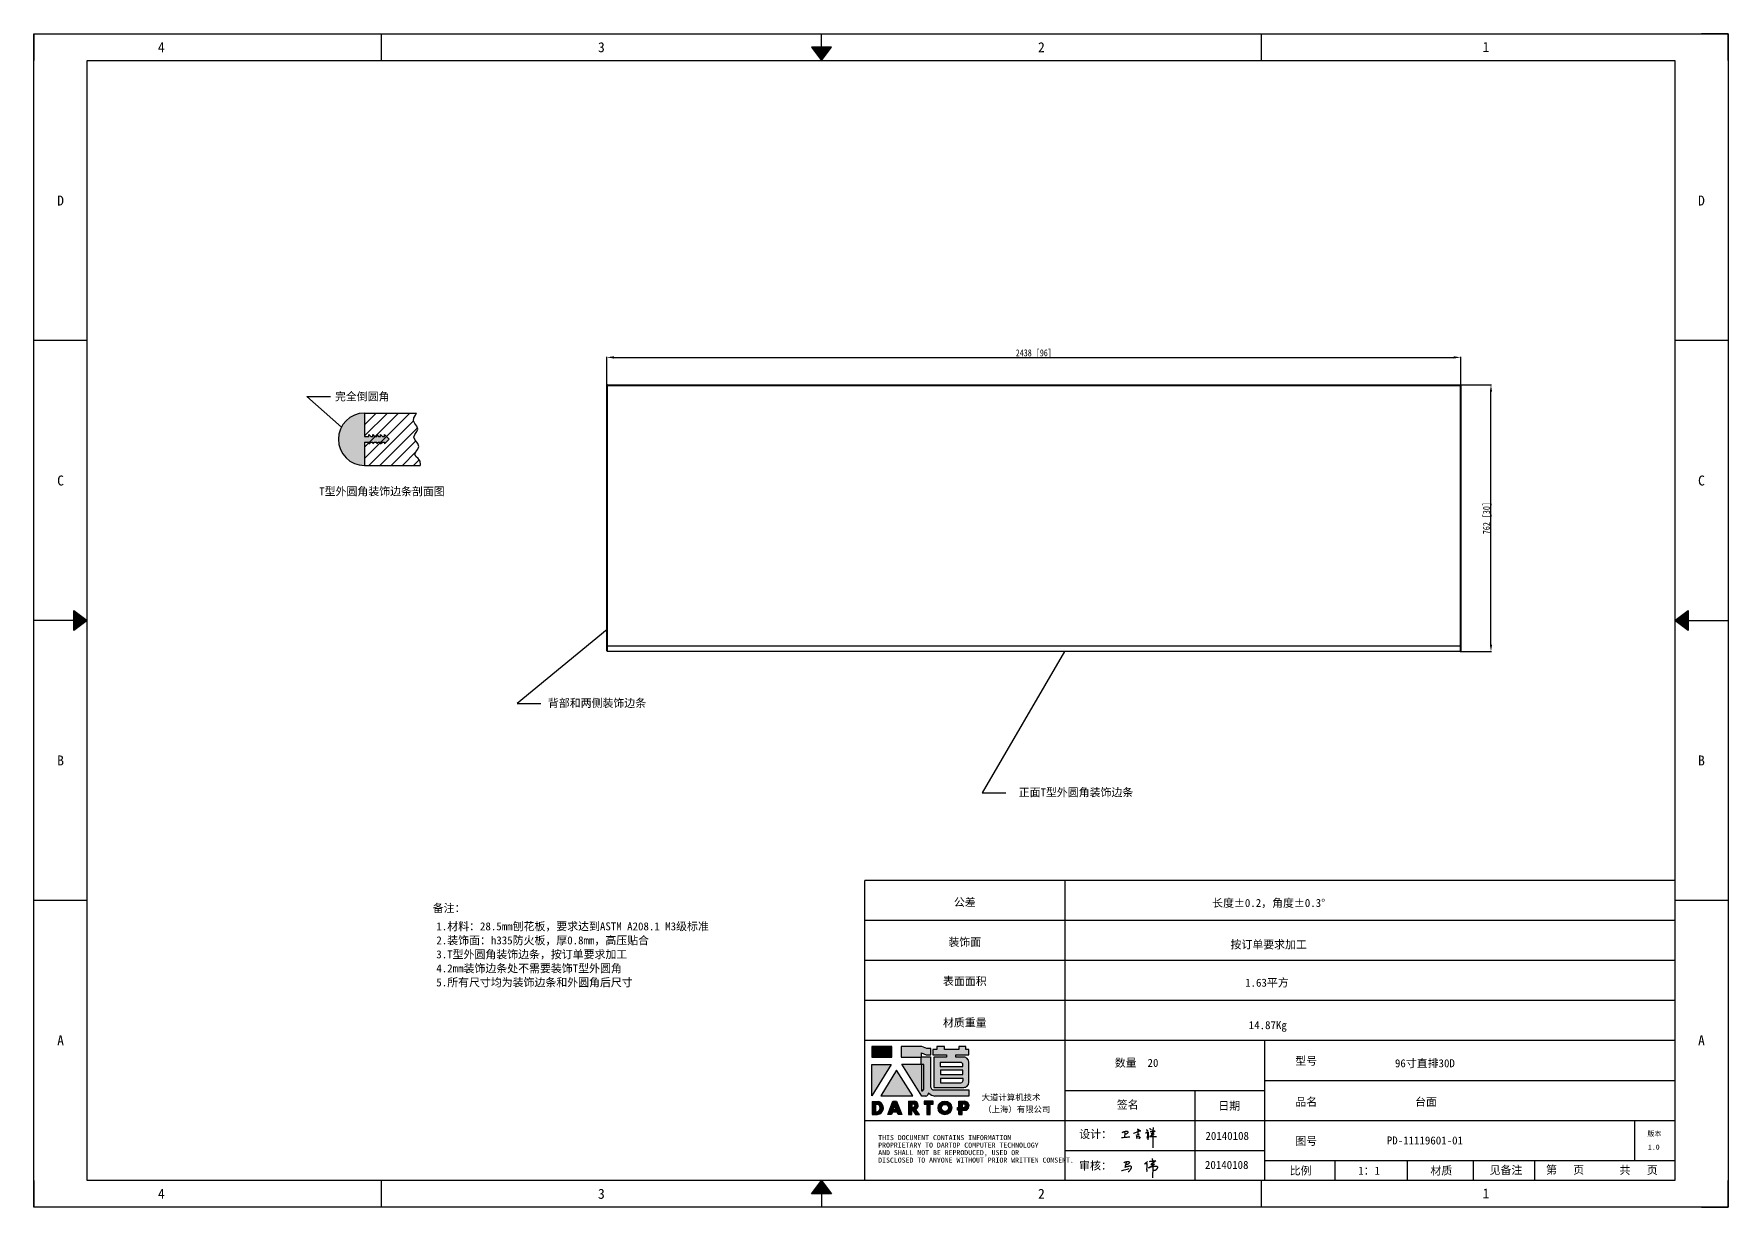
# Model space of a CAD drawing. Header units: inches. Extents: x 777 to 31414, y -60867 to 2393.
# Drawn here: x 16456 to 21294, y -24969 to -21619 of the extents above; entities that cross this region are included whole.
import ezdxf
from ezdxf.enums import TextEntityAlignment as Align

# ---------------------------------------------------------------- set-up
doc = ezdxf.new("R2010")
doc.units = ezdxf.units.IN
doc.header["$LTSCALE"] = 0.605
doc.header["$MEASUREMENT"] = 0
doc.header["$PDMODE"] = 3
doc.header["$PDSIZE"] = 0.25
doc.linetypes.add('DOT', pattern=[0.2, 0.1, -0.1])
doc.layers.get('0').update_dxf_attribs({"linetype": 'CONTINUOUS'})
doc.layers.get('Defpoints').update_dxf_attribs({"linetype": 'CONTINUOUS'})
for name, color, linetype in [('02-05848-001_DXF_HATCHING', 7, 'CONTINUOUS'), ('02-05848-001_DXF_TEXT', 7, 'CONTINUOUS'), ('4', 7, 'CONTINUOUS'), ('print', 30, 'CONTINUOUS')]:
    doc.layers.add(name, color=color, linetype=linetype)
doc.layers.add('dim', color=2, linetype='CONTINUOUS', lineweight=9)
doc.styles.add('Dartop', font='')
doc.styles.add('hzHT', font='simhei.ttf')
doc.styles.get("Standard").update_dxf_attribs({"font": 'txt', "width": 0.7})
doc.styles.get('Dartop').set_extended_font_data('FangSong_GB2312')
doc.dimstyles.new('ISO-25', dxfattribs={"dimtxt": 20, "dimasz": 20, "dimexe": 1.25, "dimexo": 0.625, "dimtad": 1, "dimdec": 1, "dimtxsty": 'Standard', "dimcen": 2.5, "dimadec": 0, "dimazin": 0, "dimtfac": 1, "dimtdec": 1, "dimtmove": 0, "dimatfit": 3, "dimfxl": 0, "dimarcsym": 0})
doc.dimstyles.get("Standard").update_dxf_attribs({"dimtxt": 0.1, "dimasz": 0.125, "dimexe": 0.18, "dimexo": 0.0625, "dimgap": 0.09, "dimtad": 0, "dimtih": 1, "dimtoh": 1, "dimdec": 3, "dimzin": 4, "dimdsep": 46, "dimtxsty": 'Standard', "dimblk": '_FILLED', "dimblk1": '_FILLED', "dimblk2": '_FILLED', "dimcen": 0.09, "dimadec": 0, "dimazin": 0, "dimtol": 1, "dimtp": 0.008, "dimtm": 0.008, "dimtfac": 1, "dimtdec": 3, "dimtofl": 0, "dimtmove": 0, "dimatfit": 3, "dimldrblk": '_FILLED', "dimfxl": 0, "dimtolj": 1, "dimtzin": 4, "dimarcsym": 0})

# ---------------------------------------------------------------- blocks, each defined once
blk = doc.blocks.new('_FILLED')
at = {"color": 0, "linetype": 'ByBlock'}
blk.add_solid([(0, 0), (-1, 0.16), (-1, -0.16)], dxfattribs=at)
blk = doc.blocks.new('*U5')
at = {"color": 254, "linetype": 'Continuous', "extrusion": (0, 0, -1)}
for points in [[(-17, 0.333), (-16.812, 0.25), (-17, 0.5)], [(-17, 0.333), (-17.188, 0.25), (-16.812, 0.25)], [(-17, 0.333), (-17, 0.5), (-17.188, 0.25)]]:
    blk.add_solid(points, dxfattribs=at)
blk = doc.blocks.new('*U4')
at = {"color": 254, "linetype": 'Continuous', "extrusion": (0, 0, -1)}
for points in [[(-33.167, 11), (-33, 11), (-33.25, 11.188)], [(-33.167, 11), (-33.25, 11.188), (-33.25, 10.812)], [(-33.167, 11), (-33.25, 10.812), (-33, 11)]]:
    blk.add_solid(points, dxfattribs=at)
blk = doc.blocks.new('*U6')
at = {"color": 254, "linetype": 'Continuous'}
for points in [[(17, 21.667), (17.188, 21.75), (16.812, 21.75)], [(17, 21.667), (16.812, 21.75), (17, 21.5)], [(17, 21.667), (17, 21.5), (17.188, 21.75)]]:
    blk.add_solid(points, dxfattribs=at)
blk = doc.blocks.new('*U3')
at = {"color": 254, "linetype": 'Continuous', "extrusion": (0, 0, -1)}
for points in [[(-0.833, 11), (-0.75, 10.812), (-0.75, 11.188)], [(-0.833, 11), (-0.75, 11.188), (-1, 11)], [(-0.833, 11), (-1, 11), (-0.75, 10.812)]]:
    blk.add_solid(points, dxfattribs=at)
blk = doc.blocks.new('dadao')
for p, q in [((48, 19.2), (44.9, 10.4)), ((44.9, 10.4), (51.2, 10.4)), ((51.2, 10.4), (48, 19.2))]:
    blk.add_line(p, q)
for points in [[(41.8, 121.6), (41.8, 143.7), (-0.4, 143.7), (-0.4, 121.6), (41.8, 121.6)], [(104.8, 122), (104.8, 130.3), (114.1, 126.3), (124.2, 126.3), (124.2, 139.6), (115.9, 139.6), (105.1, 143.9), (61.5, 143.9)], [(61.7, 144), (61.7, 121.3), (103.9, 121.3)], [(113.4, 38.7), (105.1, 38.7), (63, 106.5), (103.9, 106.5), (103.9, 120.9), (103.9, 121.3)], [(109.7, 53.6), (109.7, 106.2), (104.3, 106.2), (104.3, 50.4), (106.6, 50.4)], [(144.6, 94.4), (144.6, 84.8), (192, 84.8), (192, 94.1), (144.9, 94.1)], [(120.2, 45), (119.5, 45), (119.5, 44.6)], [(0, 28), (0, 0), (11.8, 0)], [(0.1, 28), (14, 28)], [(7.1, 21.8), (7.1, 6.1), (12, 6.1)], [(7.1, 21.8), (11.4, 21.8)], [(76.8, 28.2), (76.8, 0), (84.1, 0), (84.1, 11.1), (91.6, -0.1), (100.3, -0.1), (91.7, 11.1)], [(76.8, 28.2), (90.6, 28.2)], [(84, 22.7), (84, 15.3), (87.2, 15.3)], [(84, 22.7), (87.3, 22.7)], [(183.7, 0), (183.7, 9.6), (180.6, 9.6), (180.6, 14.9), (183.8, 14.9), (183.8, 28.1), (196.1, 28.1), (196.5, 28.1)], [(183.7, 0), (190.9, 0), (190.9, 9.6), (198.8, 9.6)], [(194.9, 22.3), (190.8, 22.3), (190.8, 15), (194.4, 15)]]:
    blk.add_lwpolyline(points)
blk.add_lwpolyline([(137.1, 144.2), (137.1, 137.9), (128.3, 137.9), (128.3, 126.5), (157.3, 126.5), (157.3, 121.5), (130.3, 121.5), (130.3, 57.5), (194.4, 57.5, 0.414214), (204.4, 67.5), (204.4, 111.3, 0.414214), (194.4, 121.3), (177.5, 121.3), (177.5, 126.3), (204.7, 126.3), (204.7, 137.7), (198.2, 137.7), (198.2, 143.9), (183.3, 143.9), (183.3, 138), (153, 138), (153, 144.2), (137.1, 144.2)], format="xyb", close=True)
for points in [[(104.8, 122), (123.4, 122), (123.4, 60, 0.414214), (131.4, 52), (204.8, 52), (204.8, 39.1), (131.7, 39.1)], [(144.3, 110.8), (144.3, 101.8), (192.3, 101.8), (192.3, 105.5, 0.414214), (187.3, 110.5), (144.3, 110.5)], [(144.6, 77), (144.6, 67.5), (187.6, 67.5, 0.414214), (192.6, 72.5), (192.6, 76.4), (144.6, 76.4)]]:
    blk.add_lwpolyline(points, format="xyb")
for points in [[(-0.3, 106.2), (40.4, 106.2), (-0.3, 39.7), (-0.3, 106.2)], [(51.7, 94.1), (18.4, 39.3), (86.2, 39.3)], [(43.8, 28.2), (51.8, 28.2), (62.6, -0.1), (55, -0.1), (53.2, 5), (42.9, 5), (41.1, 0), (33.6, 0)], [(110, 28.1), (110, 21.9), (116, 21.9), (116, -0.1), (123.2, -0.1), (123.2, 22), (129.2, 22), (129.2, 28.1), (110, 28.1)]]:
    blk.add_lwpolyline(points, close=True)
for radius in [14.5, 7.44]:
    blk.add_circle((154.2, 14.2), radius)
for centre, radius, start, end in [((99.2, 60.7), 12.6, 305.6399, 325.969), ((111.6, 46.7), 8.19, 282.9811, 347.6627), ((136, 61.7), 22.9, 226.7358, 259.3209), ((8.5, 13.9), 8.49, 294.2143, 69.7177), ((9.6, 14.2), 14.4, 278.6604, 72.3203), ((86.4, 19), 3.8, 282.527, 76.7196), ((88.6, 19.4), 8.95, 290.6073, 77.2124), ((193.7, 18.7), 3.8, 280.9891, 72.5513), ((195.7, 18.6), 9.51, 288.8959, 85.2442)]:
    blk.add_arc(centre, radius, start, end)
blk = doc.blocks.new('h')
for p, q in [((20768.1, -2360.9), (20773, -2359.1)), ((20769.5, -2366.9), (20769.8, -2370.6)), ((20769.8, -2370.6), (20770.9, -2378)), ((20770.9, -2378), (20771.5, -2370.6)), ((20772.4, -2369.3), (20774.9, -2367.8)), ((20773, -2359.1), (20784.1, -2355.2)), ((20773.3, -2331.8), (20775.3, -2338.7)), ((20789.1, -2340.9), (20773.5, -2331.9)), ((20775.3, -2338.7), (20775.6, -2351.2)), ((20775.6, -2351.2), (20775.5, -2357.3)), ((20782.2, -2369.2), (20780, -2377.1)), ((20780, -2377.1), (20788.3, -2371.3)), ((20780.1, -2366.4), (20780.8, -2366.4)), ((20781.9, -2367.4), (20782.2, -2369.2)), ((20845.7, -2343.5), (20848.4, -2353)), ((20848.9, -2370.3), (20847.9, -2424)), ((20848.4, -2353), (20848.9, -2370.3))]:
    blk.add_line(p, q)
for points in [[(20696.6, -2372.4, 0.002073), (20710.6, -2371.9, 0.016137), (20719.6, -2371.3, 0.008314), (20736.9, -2369.3)], [(20699.1, -2348.2, -0.029745), (20704.6, -2345.4, -0.046842), (20708.4, -2344.2, -0.00919), (20714.3, -2343, -0.018517), (20717.2, -2342.5, -0.037841), (20720.3, -2342.4, -0.039541), (20723.2, -2342.8, -0.149785), (20726, -2344.3, -0.204935), (20726.9, -2346.6, -0.074872), (20726.5, -2348.3, -0.061615), (20725.6, -2350.3, -0.034204), (20723.8, -2352.6, -0.045776), (20722.3, -2354.1, -0.054985), (20720.4, -2355.3, -0.036348), (20717.3, -2356.5, -0.067752), (20715.7, -2356.8, -0.043553), (20713.2, -2356.7)], [(20755, -2351.9, -0.024077), (20759.9, -2350.1, -0.013147), (20768.7, -2346.5, -0.00522), (20775.4, -2344.1, -0.018517), (20777.3, -2343.4, -0.008274), (20786.3, -2341, -0.039541), (20788.3, -2340.8, -0.079216), (20789.4, -2341, -0.204935)], [(20813.5, -2350.1, 0.007348), (20815.9, -2348.7, 0.008421), (20818, -2347.3, 0.009459), (20819.7, -2346.2, -0.016325), (20820.7, -2345.5, -0.173771), (20821.8, -2345.3, -0.085159), (20823.9, -2346, -0.125883), (20826, -2347.9, -0.160659), (20826.6, -2350.1, -0.010447), (20826.5, -2352.3, -0.008247), (20826.2, -2355.1, -0.002698), (20825.3, -2374, 0.001562), (20823.9, -2383.7, 0.016137)], [(20816.8, -2335, -0.053561), (20819.6, -2336.1, -0.075272), (20821.3, -2337.3, -0.005295), (20822.5, -2338.5, -0.009337), (20823.1, -2339.1, -0.026146), (20823.7, -2339.8, -0.016644), (20824.5, -2340.9)], [(20832.1, -2329.2, -0.053561), (20834.9, -2330.3, -0.075272), (20836.7, -2331.5, -0.005295), (20837.8, -2332.6, -0.009337), (20838.5, -2333.3, -0.026146), (20839, -2334, -0.016644), (20839.8, -2335.1)], [(20836, -2343.7, -0.02797), (20842.1, -2342.6, -0.048868), (20845.6, -2342.2, -0.00919), (20851.1, -2341.4, -0.018517), (20853.9, -2341.1, -0.037841), (20856.7, -2341.2, -0.039541), (20859.4, -2341.6, -0.018282), (20840.6, -2354.7, -0.000937)], [(20847.6, -2340.2, 0.021784), (20849.6, -2335.9, 0.028296), (20850.8, -2332.4, 0.008136), (20851.9, -2328.2, 0.028913), (20852.2, -2327, 0.08193), (20852.1, -2325.9, 0.075058), (20851.7, -2324.7, 0.275043)]]:
    blk.add_lwpolyline(points, format="xyb")
for points in [[(20711.3, -2343.5), (20711.3, -2343.5), (20711.5, -2355.8), (20710.7, -2368), (20710.6, -2371.9)], [(20821.5, -2350.6), (20822.4, -2359.2), (20822.2, -2364.9), (20821.7, -2369), (20821.3, -2376.3), (20823.6, -2368.5), (20827.2, -2366.3), (20829.5, -2366.3)], [(20840.6, -2354.7), (20850, -2354.7), (20855, -2354.3), (20845.9, -2361.1), (20840.5, -2364), (20833, -2367.5), (20863.2, -2367.4), (20865.9, -2367.3)]]:
    blk.add_lwpolyline(points)
for centre, radius, start, end in [((20773.7, -2371.2), 2.3, 121.9907, 163.60158), ((20787.5, -2406), 40.3, 100.61827, 108.24823), ((20780.8, -2367.6), 1.15, 9.4675, 90)]:
    blk.add_arc(centre, radius, start, end)
blk = doc.blocks.new('*D203')
at = {"layer": 'Defpoints', "color": 0}
for p in [(20530.2, -22542.9), (18092.2, -22622.9), (20530.2, -22622.9)]:
    blk.add_point(p, dxfattribs=at)
at = {"layer": 'dim', "color": 0, "lineweight": -2}
for p, q in [((18092.2, -22622.3), (18092.2, -22541.7)), ((20530.2, -22622.3), (20530.2, -22541.7)), ((18112.2, -22542.9), (20510.2, -22542.9))]:
    blk.add_line(p, q, dxfattribs=at)
at = {"layer": 'dim', "color": 0}
for points in [[(18112.2, -22539.6), (18112.2, -22546.3), (18092.2, -22542.9)], [(20510.2, -22539.6), (20510.2, -22546.3), (20530.2, -22542.9)]]:
    blk.add_solid(points, dxfattribs=at)
at = {"layer": 'dim', "color": 0, "insert": (19311.2, -22532.3), "char_height": 20, "attachment_point": 5}
blk.add_mtext('2438 [96]', dxfattribs=at)
blk = doc.blocks.new('*D204')
at = {"layer": 'Defpoints', "color": 0}
for p in [(20528.2, -22620.9), (20616.5, -22620.9), (20528.2, -23382.9)]:
    blk.add_point(p, dxfattribs=at)
at = {"layer": 'dim', "color": 0, "lineweight": -2}
for p, q in [((20528.8, -22620.9), (20617.8, -22620.9)), ((20616.5, -23362.9), (20616.5, -22640.9)), ((20528.8, -23382.9), (20617.8, -23382.9))]:
    blk.add_line(p, q, dxfattribs=at)
at = {"layer": 'dim', "color": 0}
for points in [[(20613.2, -22640.9), (20619.8, -22640.9), (20616.5, -22620.9)], [(20613.2, -23362.9), (20619.8, -23362.9), (20616.5, -23382.9)]]:
    blk.add_solid(points, dxfattribs=at)
at = {"layer": 'dim', "color": 0, "insert": (20605.9, -23001.9), "char_height": 20, "attachment_point": 5, "rotation": 90}
blk.add_mtext('762 [30]', dxfattribs=at)

msp = doc.modelspace()

# ---------------------------------------------------------------- hatches: boundary and pattern name
for points in [[(18905.83, -24511.24), (18848.88, -24511.24), (18848.88, -24541), (18905.83, -24541)], [(18904, -24561.82), (18849.03, -24561.82), (18849.03, -24651.57)], [(18919.23, -24578.11), (18874.3, -24652.17), (18965.8, -24652.17)], [(19023.9, -24667.32), (18997.89, -24667.32), (18997.89, -24675.57), (19006.01, -24675.57), (19006.01, -24705.3), (19015.72, -24705.3), (19015.72, -24675.55), (19023.9, -24675.55)]]:
    msp.add_hatch(color=0).paths.add_polyline_path(points)
h = msp.add_hatch(color=0)
h.paths.add_polyline_path([(18990.94, -24529.33), (19003.51, -24534.76), (19017.1, -24534.76), (19017.1, -24516.77), (19005.89, -24516.77), (18991.28, -24511), (18932.74, -24511), (18932.74, -24541.42), (18989.7, -24541.42), (18989.7, -24542.04), (18989.7, -24561.48), (18934.47, -24561.48), (18991.28, -24652.91), (19002.53, -24652.91, 0.2793748), (19010.74, -24644.92), (19010.74, -24644.5), (19011.74, -24644.5, 0.1431454), (19027.22, -24652.38), (19125.95, -24652.38), (19125.95, -24635.04), (19026.8, -24635.04, -0.4142136), (19016, -24624.24), (19016, -24540.46), (18990.94, -24540.46)])
h.paths.add_polyline_path([(18990.28, -24561.87), (18997.51, -24561.87), (18997.51, -24632.83, -0.0889357), (18993.32, -24637.14), (18990.25, -24637.14)], flags=16)
h = msp.add_hatch(color=0)
h.paths.add_polyline_path([(19125.78, -24519.29), (19116.99, -24519.29), (19116.99, -24510.93), (19096.91, -24510.93), (19096.91, -24518.87), (19055.93, -24518.87), (19055.93, -24510.51), (19034.46, -24510.51), (19034.46, -24519.03), (19022.6, -24519.03), (19022.6, -24534.43), (19061.74, -24534.43), (19061.74, -24541.24), (19025.26, -24541.24), (19025.26, -24627.5), (19111.86, -24627.5, 0.4142136), (19125.36, -24614), (19125.36, -24554.93, 0.4142136), (19111.86, -24541.43), (19088.97, -24541.43), (19088.97, -24534.75), (19125.78, -24534.75)])
h.paths.add_polyline_path([(19102.3, -24556.06, -0.4142136), (19109.04, -24562.81), (19109.04, -24567.75), (19044.21, -24567.75), (19044.21, -24556.06)], flags=16)
h.paths.add_polyline_path([(19108.63, -24578.2), (19108.63, -24590.73), (19044.63, -24590.73), (19044.63, -24578.2)], flags=16)
h.paths.add_polyline_path([(19109.46, -24602.02), (19109.46, -24607.38, -0.4142136), (19102.71, -24614.13), (19044.63, -24614.13), (19044.63, -24602.02)], flags=16)
h = msp.add_hatch(color=0)
h.paths.add_polyline_path([(18868.29, -24667.45), (18849.43, -24667.45), (18849.43, -24705.18), (18865.31, -24705.18, 0.7930159)])
h.paths.add_polyline_path([(18865.59, -24696.92), (18859, -24696.92), (18859, -24675.72), (18864.87, -24675.72, -0.6713609)], flags=16)
h = msp.add_hatch(color=0)
h.paths.add_polyline_path([(18919.38, -24667.14), (18908.61, -24667.14), (18894.77, -24705.22), (18904.97, -24705.22), (18907.37, -24698.48), (18921.18, -24698.48), (18923.63, -24705.31), (18933.9, -24705.31)])
h.paths.add_polyline_path([(18918.54, -24691.2), (18909.98, -24691.2), (18914.18, -24679.24)], flags=16)
h = msp.add_hatch(color=0)
h.paths.add_polyline_path([(18971.69, -24667.17), (18953.14, -24667.17), (18953.14, -24705.25), (18962.94, -24705.25), (18962.94, -24690.15), (18973.02, -24705.38), (18984.86, -24705.38), (18973.27, -24690.25, 0.7440549)])
h.paths.add_polyline_path([(18962.85, -24684.52), (18962.85, -24674.52), (18967.23, -24674.52, -0.796809), (18967.17, -24684.52)], flags=16)
h = msp.add_hatch(color=0)
h.paths.add_polyline_path([(19038.03, -24686.07, 1), (19077.13, -24686.07, 1)])
h.paths.add_polyline_path([(19067.62, -24686.07, -1), (19047.54, -24686.07, -1)], flags=16)
h = msp.add_hatch(color=0)
h.paths.add_polyline_path([(19114.63, -24667.26), (19114.07, -24667.26), (19097.53, -24667.26), (19097.53, -24685.03), (19093.15, -24685.03), (19093.15, -24692.24), (19097.46, -24692.24), (19097.46, -24705.18), (19107.11, -24705.18), (19107.11, -24692.19), (19117.72, -24692.19, 0.8123038)])
h.paths.add_polyline_path([(19106.97, -24684.98), (19106.97, -24675.04), (19112.46, -24675.04, -0.7782134), (19111.9, -24684.98)], flags=16)
at = {"layer": '02-05848-001_DXF_HATCHING', "linetype": 'Continuous'}
h = msp.add_hatch(color=2, dxfattribs=at)
edge = h.paths.add_edge_path()
edge.add_line((17418.04, -22784.99), (17424.08, -22784.99))
edge.add_line((17424.08, -22784.99), (17424.08, -22790.04))
edge.add_line((17424.08, -22790.04), (17429.14, -22784.99))
edge.add_line((17429.14, -22784.99), (17435.18, -22784.99))
edge.add_line((17435.18, -22784.99), (17435.18, -22790.04))
edge.add_line((17435.18, -22790.04), (17440.24, -22784.99))
edge.add_line((17440.24, -22784.99), (17446.29, -22784.99))
edge.add_line((17446.29, -22784.99), (17446.29, -22790.04))
edge.add_line((17446.29, -22790.04), (17451.35, -22784.99))
edge.add_line((17451.35, -22784.99), (17457.39, -22784.99))
edge.add_line((17457.39, -22784.99), (17457.39, -22790.04))
edge.add_line((17457.39, -22790.04), (17470.66, -22776.81))
edge.add_line((17457.39, -22763.58), (17470.66, -22776.81))
edge.add_line((17457.39, -22768.62), (17457.39, -22763.58))
edge.add_line((17451.35, -22768.62), (17457.39, -22768.62))
edge.add_line((17446.29, -22763.58), (17451.35, -22768.62))
edge.add_line((17446.29, -22768.62), (17446.29, -22763.58))
edge.add_line((17440.24, -22768.62), (17446.29, -22768.62))
edge.add_line((17435.18, -22763.58), (17440.24, -22768.62))
edge.add_line((17435.18, -22768.62), (17435.18, -22763.58))
edge.add_line((17429.14, -22768.62), (17435.18, -22768.62))
edge.add_line((17424.08, -22763.58), (17429.14, -22768.62))
edge.add_line((17424.08, -22768.62), (17424.08, -22763.58))
edge.add_line((17418.04, -22768.62), (17424.08, -22768.62))
edge.add_line((17412.97, -22763.58), (17418.04, -22768.62))
edge.add_line((17412.97, -22768.62), (17412.97, -22763.58))
edge.add_line((17400.4, -22768.62), (17412.97, -22768.62))
edge.add_line((17400.4, -22702), (17400.4, -22768.62))
edge.add_arc((17400.4, -22776.81), 74.8, 90, 270)
edge.add_line((17400.4, -22784.99), (17400.4, -22851.61))
edge.add_line((17400.4, -22784.99), (17412.97, -22784.99))
edge.add_line((17412.97, -22784.99), (17412.97, -22790.04))
edge.add_line((17412.97, -22790.04), (17418.04, -22784.99))

# ---------------------------------------------------------------- linework, layer by layer
at = {"color": 0, "linetype": 'DOT'}
for p, q in [((16456.21, -21619.11), (21217.44, -21619.11)), ((16456.21, -24893.32), (16456.21, -21695.25)), ((21293.59, -21695.25), (21293.59, -24893.32)), ((21217.44, -24969.46), (16456.21, -24969.46))]:
    msp.add_line(p, q, dxfattribs=at)
at = {"color": 0}
for p, q in [((16456.21, -21619.11), (16456.21, -21695.25)), ((17448.29, -21695.25), (17448.29, -21619.11)), ((18704.68, -21657.18), (18704.68, -21619.11)), ((19961.06, -21695.25), (19961.06, -21619.11)), ((21293.59, -21619.11), (21217.44, -21619.11)), ((21293.59, -21695.25), (21293.59, -21619.11)), ((16608.5, -24893.32), (16608.5, -21695.25)), ((16608.5, -21695.25), (21141.3, -21695.25)), ((21141.3, -21695.25), (21141.3, -24893.32)), ((16608.5, -22494.77), (16456.21, -22494.77)), ((21293.59, -22494.77), (21141.3, -22494.77)), ((16570.42, -23294.28), (16456.21, -23294.28)), ((21179.37, -23294.28), (21293.59, -23294.28)), ((18828.41, -24893.32), (18828.41, -24036.69)), ((21141.3, -24036.69), (18828.41, -24036.69)), ((19399.5, -24036.69), (19399.5, -24893.32)), ((16608.5, -24093.8), (16456.21, -24093.8)), ((21293.59, -24093.8), (21141.3, -24093.8)), ((21141.3, -24150.91), (18828.41, -24150.91)), ((21141.3, -24265.13), (18828.41, -24265.13)), ((21141.3, -24379.34), (18828.41, -24379.34)), ((21141.3, -24493.56), (18828.41, -24493.56)), ((19970.58, -24893.32), (19970.58, -24493.56)), ((19970.58, -24607.78), (21141.3, -24607.78)), ((19399.5, -24636.33), (19970.58, -24636.33)), ((19770.7, -24636.33), (19770.7, -24893.32)), ((18828.41, -24721.99), (19399.5, -24721.99)), ((19399.5, -24721.99), (21141.3, -24721.99)), ((21027.08, -24836.21), (21027.08, -24721.99)), ((19399.5, -24807.65), (19970.58, -24807.65)), ((19970.58, -24836.21), (21141.3, -24836.21)), ((20171.5, -24893.32), (20171.5, -24836.21)), ((20378.56, -24893.32), (20378.56, -24836.21)), ((20566.8, -24893.32), (20566.8, -24836.21)), ((20741.54, -24893.32), (20741.54, -24836.21)), ((16456.21, -24893.32), (16456.21, -24969.46)), ((21141.3, -24893.32), (16608.5, -24893.32)), ((17448.29, -24969.46), (17448.29, -24893.32)), ((19961.06, -24969.46), (19961.06, -24893.32)), ((21293.59, -24969.46), (21293.59, -24893.32)), ((18704.68, -24931.39), (18704.68, -24969.46)), ((21217.44, -24969.46), (21293.59, -24969.46))]:
    msp.add_line(p, q, dxfattribs=at)
for p, q in [((18092.17, -22622.89), (20530.17, -22622.89)), ((18092.17, -23380.89), (18092.17, -22622.89)), ((18094.17, -22620.89), (20528.17, -22620.89)), ((18094.17, -23382.89), (18094.17, -22620.89)), ((20528.17, -22620.89), (20528.17, -23382.89)), ((20530.17, -22622.89), (20530.17, -23380.89)), ((20528.17, -23367.89), (18094.17, -23367.89)), ((20528.17, -23382.89), (18094.17, -23382.89)), ((19644.75, -24854.26), (19639.14, -24857.29)), ((19648.79, -24852.1), (19644.75, -24854.26)), ((19644.98, -24847.56), (19652.12, -24847.56)), ((19655.92, -24847.21), (19648.79, -24852.1)), ((19649.05, -24830.63), (19650.69, -24844.31)), ((19650.95, -24854.42), (19650.35, -24885.87)), ((19650.69, -24844.31), (19650.95, -24854.42)), ((19652.12, -24847.56), (19655.92, -24847.21))]:
    msp.add_line(p, q)
at = {"color": 2, "linetype": 'Continuous'}
for p, q in [((17400.4, -22735.27), (17433.67, -22702)), ((17400.4, -22767.29), (17465.69, -22702)), ((17400.4, -22799.32), (17497.72, -22702)), ((17400.4, -22831.35), (17529.75, -22702)), ((17412.17, -22851.61), (17539.88, -22723.9)), ((17444.2, -22851.61), (17551.34, -22744.47)), ((17476.23, -22851.61), (17546.57, -22781.27)), ((17508.25, -22851.61), (17546.06, -22813.8)), ((17540.28, -22851.61), (17556.13, -22835.76))]:
    msp.add_line(p, q, dxfattribs=at)
at = {"color": 7, "linetype": 'Continuous'}
for p, q in [((17400.4, -22702), (17400.4, -22768.62)), ((17400.4, -22702), (17548.79, -22702)), ((17539.82, -22723.78), (17541.41, -22715.8)), ((17543.66, -22731.69), (17539.82, -22723.78)), ((17541.41, -22715.8), (17546.06, -22707.66)), ((17549.5, -22739.54), (17543.66, -22731.69)), ((17546.06, -22707.66), (17548.79, -22702)), ((17400.4, -22768.62), (17412.97, -22768.62)), ((17412.97, -22768.62), (17412.97, -22763.58)), ((17412.97, -22763.58), (17418.04, -22768.62)), ((17418.04, -22768.62), (17424.08, -22768.62)), ((17424.08, -22768.62), (17424.08, -22763.58)), ((17424.08, -22763.58), (17429.14, -22768.62)), ((17429.14, -22768.62), (17435.18, -22768.62)), ((17435.18, -22768.62), (17435.18, -22763.58)), ((17435.18, -22763.58), (17440.24, -22768.62)), ((17440.24, -22768.62), (17446.29, -22768.62)), ((17446.29, -22768.62), (17446.29, -22763.58)), ((17446.29, -22763.58), (17451.35, -22768.62)), ((17451.35, -22768.62), (17457.39, -22768.62)), ((17457.39, -22768.62), (17457.39, -22763.58)), ((17457.39, -22763.58), (17470.66, -22776.81)), ((17457.39, -22790.04), (17470.66, -22776.81)), ((17541.4, -22770.28), (17544.31, -22762.66)), ((17545.2, -22779.5), (17541.4, -22770.28)), ((17544.31, -22762.66), (17549.55, -22755.01)), ((17552.3, -22788.66), (17545.2, -22779.5)), ((17552.43, -22747.43), (17549.5, -22739.54)), ((17549.55, -22755.01), (17552.43, -22747.43)), ((17400.4, -22784.99), (17400.4, -22851.61)), ((17400.4, -22784.99), (17412.97, -22784.99)), ((17412.97, -22790.04), (17418.04, -22784.99)), ((17412.97, -22784.99), (17412.97, -22790.04)), ((17418.04, -22784.99), (17424.08, -22784.99)), ((17424.08, -22790.04), (17429.14, -22784.99)), ((17424.08, -22784.99), (17424.08, -22790.04)), ((17429.14, -22784.99), (17435.18, -22784.99)), ((17435.18, -22790.04), (17440.24, -22784.99)), ((17435.18, -22784.99), (17435.18, -22790.04)), ((17440.24, -22784.99), (17446.29, -22784.99)), ((17446.29, -22790.04), (17451.35, -22784.99)), ((17446.29, -22784.99), (17446.29, -22790.04)), ((17451.35, -22784.99), (17457.39, -22784.99)), ((17457.39, -22784.99), (17457.39, -22790.04)), ((17543.76, -22819.15), (17546.7, -22812.31)), ((17546.7, -22825.66), (17543.76, -22819.15)), ((17546.7, -22812.31), (17552.19, -22805.15)), ((17553.04, -22832.08), (17546.7, -22825.66)), ((17552.19, -22805.15), (17555.59, -22797.87)), ((17555.59, -22797.87), (17552.3, -22788.66)), ((17558.74, -22838.85), (17553.04, -22832.08)), ((17400.4, -22851.61), (17559.44, -22851.61)), ((17560.09, -22850.23), (17558.74, -22838.85)), ((17559.44, -22851.61), (17560.09, -22850.23))]:
    msp.add_line(p, q, dxfattribs=at)
at = {"color": 0}
for points in [[(18704.68, -21695.25), (18733.23, -21657.18), (18676.12, -21657.18), (18704.68, -21695.25)], [(16608.5, -23294.28), (16570.42, -23322.84), (16570.42, -23265.73), (16608.5, -23294.28)], [(21141.3, -23294.28), (21179.37, -23265.73), (21179.37, -23322.84), (21141.3, -23294.28)], [(18704.68, -24893.32), (18733.23, -24931.39), (18676.12, -24931.39), (18704.68, -24893.32)]]:
    msp.add_lwpolyline(points, close=True, dxfattribs=at)
for points in [[(19567.82, -24842.62, -0.029745), (19571.09, -24840.99, -0.0468422), (19573.3, -24840.28, -0.0091902), (19576.75, -24839.58, -0.0185172), (19578.48, -24839.33, -0.0378406), (19580.26, -24839.27, -0.0395413), (19581.96, -24839.48, -0.1497852), (19583.61, -24840.39, -0.2049352), (19584.12, -24841.7, -0.0748717), (19583.93, -24842.73, -0.0616146), (19583.36, -24843.88, -0.0342039), (19582.34, -24845.23, -0.0457759), (19581.43, -24846.1, -0.054985), (19580.32, -24846.79, -0.0363479), (19578.49, -24847.52, -0.0677521), (19577.57, -24847.68, -0.0435534), (19576.13, -24847.61)], [(19639.14, -24857.29, -0.029745), (19644.23, -24854.74, -0.0468422), (19647.68, -24853.63, -0.0091902), (19653.06, -24852.55, -0.0185172), (19655.76, -24852.16, -0.0378406), (19658.54, -24852.07, -0.0395413), (19661.19, -24852.4, -0.1497852), (19663.77, -24853.81, -0.2049352), (19664.56, -24855.85, -0.0748717), (19664.26, -24857.47, -0.0616146), (19663.38, -24859.25, -0.0342039), (19661.79, -24861.36, -0.0457759), (19660.36, -24862.72, -0.054985), (19658.64, -24863.8, -0.0363479), (19655.78, -24864.94, -0.0677521), (19654.35, -24865.19, -0.0435534), (19652.1, -24865.07)], [(19641.48, -24839.14, -0.0279703), (19646.09, -24838.29, -0.0488679), (19648.77, -24838, -0.0091902), (19652.97, -24837.38, -0.0185172), (19655.07, -24837.19, -0.0378406), (19657.23, -24837.23, -0.0395413), (19659.26, -24837.59, -0.0182819), (19644.98, -24847.56, -0.0009369)]]:
    msp.add_lwpolyline(points, format="xyb")
msp.add_lwpolyline([(19575.02, -24839.91), (19575.02, -24839.91), (19573.93, -24846.6), (19572.13, -24852.89), (19570.96, -24856.75)])
for centre, radius, start, end in [((18094.17, -22622.89), 2, 90, 180), ((20528.17, -22622.89), 2, 0, 90), ((18094.17, -23380.89), 2, 180, 270), ((20528.17, -23380.89), 2, 270, 0), ((19294.11, -23776.13), 1121.29, 283.91895, 284.97151), ((19589.4, -24888.67), 36.86, 113.20245, 120.0175), ((19580.75, -24868.49), 14.9, 102.47486, 113.20245), ((19602.34, -24966.1), 114.87, 100.36867, 102.47486), ((19586.76, -24880.95), 28.31, 96.12534, 100.36867), ((19521.92, -24809.67), 83.89, 316.91956, 320.58866), ((19585.25, -24866.89), 14.17, 87.45704, 96.12534), ((19585.31, -24865.7), 12.98, 78.39957, 87.45704), ((19569.45, -24850.42), 21.33, 324.09481, 331.37836), ((19587.14, -24856.77), 3.86, 44.32465, 78.39957), ((19586.01, -24858.79), 2.85, 319.57307, 337.48549), ((19578.16, -24852.51), 12.81, 324.91067, 333.34843), ((19584.39, -24854.84), 6.24, 326.76781, 340.87102), ((19588.37, -24855.57), 2.14, 357.99839, 44.32465), ((19586.28, -24855.5), 4.24, 340.87102, 357.99839), ((19599.66, -24797.33), 56.38, 299.26546, 300.9495), ((19727.39, -25269.92), 435.33, 102.46592, 103.2053), ((19430.73, -24636.13), 288.25, 313.36613, 315.29608), ((20543.87, -25000.77), 920.05, 171.41017, 171.76808), ((19633.46, -24846.69), 1.84, 52.37575, 91.29116), ((18012.23, -24794.4), 1623.37, 357.56566, 358.05728), ((19632.83, -24846.41), 2.11, 357.19683, 33.70518), ((19585.29, -24843.3), 49.77, 352.91255, 354.80268), ((19603.95, -24844.99), 31.02, 354.80268, 357.19683), ((19559.47, -24853.25), 12.07, 281.07698, 291.21263), ((19578.35, -24858.9), 9.51, 283.81625, 294.03051), ((19580.38, -24863.6), 4.39, 294.83643, 309.90113)]:
    msp.add_arc(centre, radius, start, end)
at = {"color": 7, "linetype": 'Continuous'}
msp.add_arc((17400.4, -22776.81), 74.8, 90, 270, dxfattribs=at)
at = {"layer": 'print'}
msp.add_lwpolyline([(16456.21, -21619.11), (21293.59, -21619.11), (21293.59, -24969.46), (16456.21, -24969.46)], close=True, dxfattribs=at)

# ---------------------------------------------------------------- block references
at = {"color": 0, "linetype": 'Continuous', "xscale": 152.2888407109637, "yscale": 152.2888407109637, "zscale": 152.2888407109637}
for name, p in [('*U6', (16115.77, -24969.46)), ('*U3', (16456.21, -24969.46)), ('*U4', (16115.77, -24969.46)), ('*U5', (16115.77, -24969.46))]:
    msp.add_blockref(name, p, dxfattribs=at)
at = {"color": 0}
for name, p, xscale, yscale, zscale in [('dadao', (18849.43, -24705.18), 1.349832906196347, 1.349832906196347, 1.349832906196347), ('h', (7439.92, -23380.85), 0.585704211006083, 0.585704211006083, 0.585704211006083)]:
    msp.add_blockref(name, p, dxfattribs=dict(at, xscale=xscale, yscale=yscale, zscale=zscale))

# ---------------------------------------------------------------- texts
for s, height, style, p in [('4', 28.55, 'Dartop', (16820.1, -21657.18)), ('3', 28.55, 'Dartop', (18076.49, -21657.18)), ('2', 28.55, 'Dartop', (19332.87, -21657.18)), ('1', 28.55, 'Dartop', (20602.27, -21656.27)), ('D', 28.55, 'Dartop', (16532.35, -22095.01)), ('D', 28.55, 'Dartop', (21217.44, -22095.01)), ('C', 28.55, 'Dartop', (16532.35, -22894.53)), ('C', 28.55, 'Dartop', (21217.44, -22894.53)), ('T型外圆角装饰边条剖面图', 22.8433, 'hzHT', (17450.02, -22925.53)), ('B', 28.55, 'Dartop', (16532.35, -23694.04)), ('B', 28.55, 'Dartop', (21217.44, -23694.04)), ('公差', 22.843, 'hzHT', (19114.2, -24098.81)), ('长度%%P0.2，角度%%P0.3%%D', 22.8433, 'hzHT', (19981.76, -24100.87)), ('备注：', 22.843, 'hzHT', (17641.69, -24115.69)), ('1.材料：28.5mm刨花板，要求达到ASTM A208.1 M3级标准', 22.8433, 'hzHT', (17994.37, -24167.68)), ('3.T型外圆角装饰边条，按订单要求加工               ', 22.8433, 'hzHT', (17994.37, -24247.68)), ('2.装饰面：h335防火板，厚0.8mm，高压贴合           ', 22.8433, 'hzHT', (17994.37, -24207.68)), ('装饰面', 22.843, 'hzHT', (19114.2, -24212.68)), ('按订单要求加工', 22.843, 'hzHT', (19981.76, -24219.65)), ('4.2mm装饰边条处不需要装饰T型外圆角                ', 22.8433, 'hzHT', (17994.37, -24287.68)), ('5.所有尺寸均为装饰边条和外圆角后尺寸              ', 22.8433, 'hzHT', (17994.37, -24327.68)), ('表面面积', 22.843, 'hzHT', (19114.2, -24324.36)), ('1.63平方', 22.843, 'hzHT', (19976.8, -24328.53)), ('材质重量', 22.843, 'hzHT', (19114.2, -24442.61)), ('14.87Kg', 22.843, 'hzHT', (19979.28, -24449.79)), ('A', 28.55, 'Dartop', (16532.35, -24493.56)), ('A', 28.55, 'Dartop', (21217.44, -24493.56)), ('数量  20', 22.843, 'hzHT', (19604.71, -24557.5)), ('型号', 22.843, 'hzHT', (20089.09, -24551.66)), ('96寸直排30D', 22.843, 'hzHT', (20427.85, -24558.67)), ('签名', 22.843, 'hzHT', (19579.35, -24677.3)), ('日期', 22.843, 'hzHT', (19869.21, -24680.11)), ('品名', 22.843, 'hzHT', (20089.09, -24668.93)), ('台面', 22.843, 'hzHT', (20431.04, -24668.93)), ('20140108', 22.843, 'hzHT', (19863.34, -24765.99)), ('图号', 22.843, 'hzHT', (20089.09, -24780.59)), ('版本', 14.277, 'hzHT', (21083.09, -24759.89)), ('PD-11119601-01', 22.8433, 'hzHT', (20427.85, -24779.1)), ('1.0', 14.277, 'Dartop', (21081.37, -24798.05)), ('20140108', 22.843, 'hzHT', (19861.98, -24848.88)), ('比例', 22.843, 'hzHT', (20073.17, -24865.36)), ('1：1', 22.843, 'hzHT', (20268.45, -24865.36)), ('材质', 22.843, 'hzHT', (20474.79, -24865.36)), ('见备注', 22.843, 'hzHT', (20659.32, -24863.68)), ('第   页', 22.843, 'hzHT', (20828.16, -24862.99)), ('共   页', 22.843, 'hzHT', (21038, -24863.82)), ('4', 28.55, 'Dartop', (16820.1, -24931.39)), ('3', 28.55, 'Dartop', (18076.49, -24931.39)), ('2', 28.55, 'Dartop', (19332.87, -24931.39)), ('1', 28.55, 'Dartop', (20602.27, -24930.48))]:
    msp.add_text(s, height=height, dxfattribs=dict(at, style=style)).set_placement(p, align=Align.MIDDLE_CENTER)
at = {"color": 0, "style": 'hzHT'}
for s, height, p in [('THIS DOCUMENT CONTAINS INFORMATION', 14.2771, (18866.96, -24778.1)), ('设计：', 22.843, (19440.97, -24772.47)), ('AND SHALL NOT BE REPRODUCED, USED OR', 14.2771, (18866.96, -24820.93)), ('PROPRIETARY TO DARTOP COMPUTER TECHNOLOGY', 14.2771, (18866.96, -24799.52)), ('DISCLOSED TO ANYONE WITHOUT PRIOR WRITTEN CONSENT.', 14.2771, (18866.96, -24842.35)), ('审核：', 22.843, (19440.63, -24862.43))]:
    msp.add_text(s, height=height, dxfattribs=at).set_placement(p)
at = {"layer": '4', "color": 0, "style": 'hzHT'}
for s, p in [('大道计算机技术', (19162.25, -24664.7)), ('（上海）有限公司', (19166.56, -24698.85))]:
    msp.add_text(s, height=17.132, dxfattribs=at).set_placement(p)
at = {"layer": 'dim', "color": 0, "style": 'hzHT'}
for s, height, p in [('完全倒圆角', 22.843, (17393.71, -22654.79)), ('背部和两侧装饰边条', 22.843, (18064.16, -23530.11)), ('正面T型外圆角装饰边条', 22.8433, (19431.65, -23784.91))]:
    msp.add_text(s, height=height, dxfattribs=at).set_placement(p, align=Align.MIDDLE_CENTER)

# ---------------------------------------------------------------- dimensions: what is measured, and where the dimension line sits
at = {"layer": 'dim'}
dim = msp.add_linear_dim(base=(20530.17, -22542.93), p1=(18092.17, -22622.89), p2=(20530.17, -22622.89), dimstyle='ISO-25', dxfattribs=at)
dim.commit()
dim.dimension.update_dxf_attribs({"geometry": '*D203', "text_midpoint": (19311.17, -22532.3)})
dim = msp.add_linear_dim(base=(20616.5, -22620.89), p1=(20528.17, -23382.89), p2=(20528.17, -22620.89), angle=90, dimstyle='ISO-25', dxfattribs=at)
dim.commit()
dim.dimension.update_dxf_attribs({"geometry": '*D204', "text_midpoint": (20605.88, -23001.89)})

# ---------------------------------------------------------------- leaders
at = {"layer": '02-05848-001_DXF_TEXT', "color": 2, "linetype": 'Continuous'}
for points in [[(17334.08, -22742.22), (17235.17, -22655.07), (17302.67, -22655.07)], [(18093.11, -23319.62), (17835.69, -23531.16), (17903.18, -23531.16)], [(19399.08, -23382.89), (19163.4, -23785.96), (19230.89, -23785.96)]]:
    msp.add_leader(points, dimstyle='Standard', override={"dimtad": 0}, dxfattribs=at)

doc.saveas('drawing.dxf')
